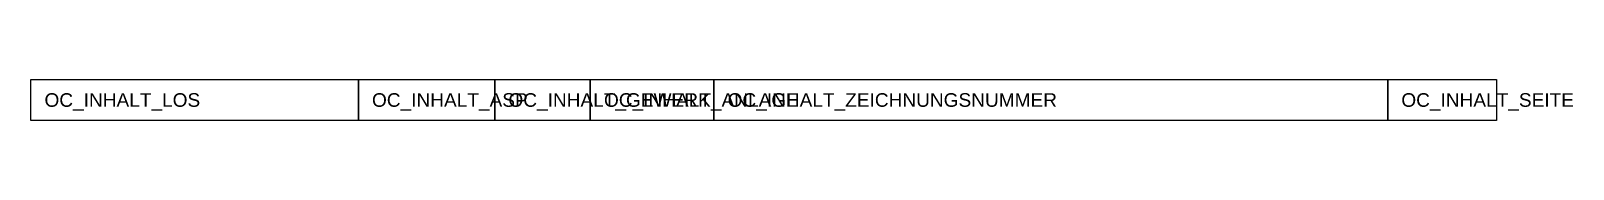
# Model space of a CAD drawing. Header units: millimetres. Extents: x 0 to 565, y -15 to 0.
import ezdxf
from ezdxf.enums import TextEntityAlignment as Align

# ---------------------------------------------------------------- set-up
doc = ezdxf.new("R2010")
doc.units = ezdxf.units.MM
doc.header["$LTSCALE"] = 100
doc.layers.add('GA-Inhaltsverzeichnis-Daten', color=7, linetype='Continuous')
doc.layers.add('GA-Inhaltsverzeichnis-Rahmen', color=7, linetype='Continuous')
doc.styles.add('Arial', font='arial.ttf')

msp = doc.modelspace()

# ---------------------------------------------------------------- linework, layer by layer
at = {"layer": 'GA-Inhaltsverzeichnis-Rahmen'}
for points in [[(0, 0), (120, 0), (120, -15), (0, -15)], [(120, 0), (170, 0), (170, -15), (120, -15)], [(170, 0), (205, 0), (205, -15), (170, -15)], [(205, 0), (250.31, 0), (250.31, -15), (205, -15)], [(250.31, 0), (497.16, 0), (497.16, -15), (250.31, -15)], [(497.16, 0), (537, 0), (537, -15), (497.16, -15)]]:
    msp.add_lwpolyline(points, close=True, dxfattribs=at)

# ---------------------------------------------------------------- texts
at = {"layer": 'GA-Inhaltsverzeichnis-Daten', "style": 'Arial'}
for tag, p in [('OC_INHALT_LOS', (5, -7.5)), ('OC_INHALT_ASP', (125, -7.5)), ('OC_INHALT_GEWERK', (175, -7.5)), ('OC_INHALT_ANLAGE', (210, -7.5)), ('OC_INHALT_ZEICHNUNGSNUMMER', (255.31, -7.5)), ('OC_INHALT_SEITE', (502.16, -7.5))]:
    msp.add_attdef(tag, text='', height=5, dxfattribs=at).set_placement(p, align=Align.MIDDLE_LEFT)

doc.saveas('drawing.dxf')
